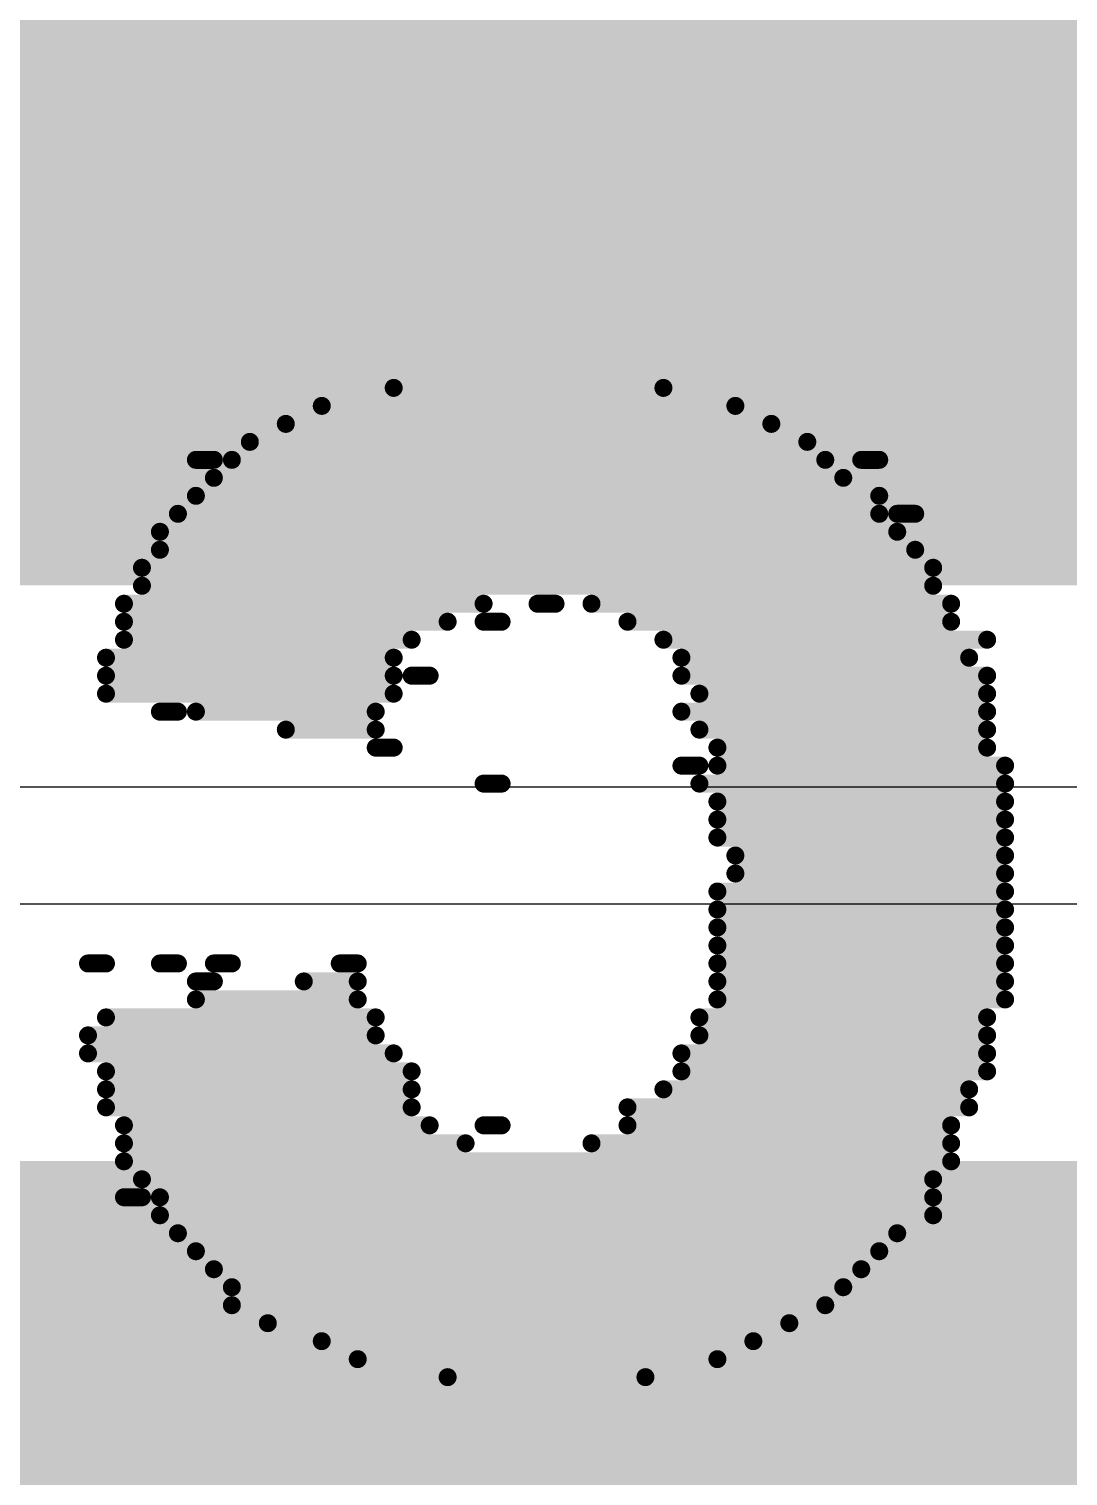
# Model space of a CAD drawing. Header units: inches. Extents: x -5 to 247, y -53 to 67.
# Drawn here: x 30.635 to 32.103, y -20.943 to -18.9 of the extents above; entities that cross this region are included whole.
import ezdxf

# ---------------------------------------------------------------- set-up
doc = ezdxf.new("R2010")
doc.units = ezdxf.units.IN
for name, color, linetype in [('Board Outline', 216, 'Continuous'), ('Bottom Overlay', 54, 'Continuous'), ('Top Layer', 1, 'Continuous'), ('Top Paste', 8, 'Continuous'), ('Top Solder', 216, 'Continuous')]:
    doc.layers.add(name, color=color, linetype=linetype)

# ---------------------------------------------------------------- blocks, each defined once
blk = doc.blocks.new('C___1206_51')
at = {"layer": 'Top Layer'}
for points in [[(-2.032, 0.889), (-0.508, 0.889), (-0.508, -0.889), (-2.032, -0.889)], [(0.508, 0.889), (2.032, 0.889), (2.032, -0.889), (0.508, -0.889)]]:
    blk.add_hatch(color=1, dxfattribs=at).paths.add_polyline_path(points)
at = {"layer": 'Top Paste'}
for points in [[(-2.032, 0.889), (-0.508, 0.889), (-0.508, -0.889), (-2.032, -0.889)], [(0.508, 0.889), (2.032, 0.889), (2.032, -0.889), (0.508, -0.889)]]:
    blk.add_hatch(color=8, dxfattribs=at).paths.add_polyline_path(points)
at = {"layer": 'Top Solder'}
for points in [[(-2.1336, 0.9906), (-0.4064, 0.9906), (-0.4064, -0.9906), (-2.1336, -0.9906)], [(0.4064, 0.9906), (2.1336, 0.9906), (2.1336, -0.9906), (0.4064, -0.9906)]]:
    blk.add_hatch(color=216, dxfattribs=at).paths.add_polyline_path(points)

msp = doc.modelspace()

# ---------------------------------------------------------------- linework, layer by layer
at = {"layer": 'Board Outline'}
msp.add_lwpolyline([(49.772, 6.3476, 0.254, 0.254, -0.6504), (32.1175, -53.0547, 0.254, 0.254, 0)], format="xyseb", dxfattribs=at)
at = {"layer": 'Bottom Overlay'}
for points in [[(31.1507, -19.4068, 0.0254, 0.0254, 0), (31.5317, -19.4068, 0.0254, 0.0254, 0)], [(31.0491, -19.4322, 0.0254, 0.0254, 0), (31.6333, -19.4322, 0.0254, 0.0254, 0)], [(30.9983, -19.4576, 0.0254, 0.0254, 0), (31.6841, -19.4576, 0.0254, 0.0254, 0)], [(30.9475, -19.483, 0.0254, 0.0254, 0), (31.7349, -19.483, 0.0254, 0.0254, 0)], [(30.8713, -19.5084, 0.0254, 0.0254, 0), (30.8967, -19.5084, 0.0254, 0.0254, 0)], [(30.9221, -19.5084, 0.0254, 0.0254, 0), (31.7603, -19.5084, 0.0254, 0.0254, 0)], [(31.8111, -19.5084, 0.0254, 0.0254, 0), (31.8365, -19.5084, 0.0254, 0.0254, 0)], [(30.8967, -19.5338, 0.0254, 0.0254, 0), (31.7857, -19.5338, 0.0254, 0.0254, 0)], [(30.8713, -19.5592, 0.0254, 0.0254, 0), (31.8365, -19.5592, 0.0254, 0.0254, 0)], [(30.8459, -19.5846, 0.0254, 0.0254, 0), (31.8365, -19.5846, 0.0254, 0.0254, 0)], [(31.8619, -19.5846, 0.0254, 0.0254, 0), (31.8873, -19.5846, 0.0254, 0.0254, 0)], [(30.8205, -19.61, 0.0254, 0.0254, 0), (31.8619, -19.61, 0.0254, 0.0254, 0)], [(30.8205, -19.6354, 0.0254, 0.0254, 0), (31.8873, -19.6354, 0.0254, 0.0254, 0)], [(30.7951, -19.6608, 0.0254, 0.0254, 0), (31.9127, -19.6608, 0.0254, 0.0254, 0)], [(30.7951, -19.6862, 0.0254, 0.0254, 0), (31.9127, -19.6862, 0.0254, 0.0254, 0)], [(30.7697, -19.7116, 0.0254, 0.0254, 0), (31.2777, -19.7116, 0.0254, 0.0254, 0)], [(31.3539, -19.7116, 0.0254, 0.0254, 0), (31.3793, -19.7116, 0.0254, 0.0254, 0)], [(31.4301, -19.7116, 0.0254, 0.0254, 0), (31.9381, -19.7116, 0.0254, 0.0254, 0)], [(30.7697, -19.737, 0.0254, 0.0254, 0), (31.2269, -19.737, 0.0254, 0.0254, 0)], [(31.2777, -19.737, 0.0254, 0.0254, 0), (31.3031, -19.737, 0.0254, 0.0254, 0)], [(31.4809, -19.737, 0.0254, 0.0254, 0), (31.9381, -19.737, 0.0254, 0.0254, 0)], [(30.7697, -19.7624, 0.0254, 0.0254, 0), (31.1761, -19.7624, 0.0254, 0.0254, 0)], [(31.5317, -19.7624, 0.0254, 0.0254, 0), (31.9889, -19.7624, 0.0254, 0.0254, 0)], [(30.7443, -19.7878, 0.0254, 0.0254, 0), (31.1507, -19.7878, 0.0254, 0.0254, 0)], [(31.5571, -19.7878, 0.0254, 0.0254, 0), (31.9635, -19.7878, 0.0254, 0.0254, 0)], [(30.7443, -19.8132, 0.0254, 0.0254, 0), (31.1507, -19.8132, 0.0254, 0.0254, 0)], [(31.1761, -19.8132, 0.0254, 0.0254, 0), (31.2015, -19.8132, 0.0254, 0.0254, 0)], [(31.5571, -19.8132, 0.0254, 0.0254, 0), (31.9889, -19.8132, 0.0254, 0.0254, 0)], [(30.7443, -19.8386, 0.0254, 0.0254, 0), (31.1507, -19.8386, 0.0254, 0.0254, 0)], [(31.5825, -19.8386, 0.0254, 0.0254, 0), (31.9889, -19.8386, 0.0254, 0.0254, 0)], [(30.8205, -19.864, 0.0254, 0.0254, 0), (30.8459, -19.864, 0.0254, 0.0254, 0)], [(30.8713, -19.864, 0.0254, 0.0254, 0), (31.1253, -19.864, 0.0254, 0.0254, 0)], [(31.5571, -19.864, 0.0254, 0.0254, 0), (31.9889, -19.864, 0.0254, 0.0254, 0)], [(30.9983, -19.8894, 0.0254, 0.0254, 0), (31.1253, -19.8894, 0.0254, 0.0254, 0)], [(31.5825, -19.8894, 0.0254, 0.0254, 0), (31.9889, -19.8894, 0.0254, 0.0254, 0)], [(31.1253, -19.9148, 0.0254, 0.0254, 0), (31.1507, -19.9148, 0.0254, 0.0254, 0)], [(31.6079, -19.9148, 0.0254, 0.0254, 0), (31.9889, -19.9148, 0.0254, 0.0254, 0)], [(31.5571, -19.9402, 0.0254, 0.0254, 0), (31.5825, -19.9402, 0.0254, 0.0254, 0)], [(31.6079, -19.9402, 0.0254, 0.0254, 0), (32.0143, -19.9402, 0.0254, 0.0254, 0)], [(31.2777, -19.9656, 0.0254, 0.0254, 0), (31.3031, -19.9656, 0.0254, 0.0254, 0)], [(31.5825, -19.9656, 0.0254, 0.0254, 0), (32.0143, -19.9656, 0.0254, 0.0254, 0)], [(31.6079, -19.991, 0.0254, 0.0254, 0), (32.0143, -19.991, 0.0254, 0.0254, 0)], [(31.6079, -20.0164, 0.0254, 0.0254, 0), (32.0143, -20.0164, 0.0254, 0.0254, 0)], [(31.6079, -20.0418, 0.0254, 0.0254, 0), (32.0143, -20.0418, 0.0254, 0.0254, 0)], [(31.6333, -20.0672, 0.0254, 0.0254, 0), (32.0143, -20.0672, 0.0254, 0.0254, 0)], [(31.6333, -20.0926, 0.0254, 0.0254, 0), (32.0143, -20.0926, 0.0254, 0.0254, 0)], [(31.6079, -20.118, 0.0254, 0.0254, 0), (32.0143, -20.118, 0.0254, 0.0254, 0)], [(31.6079, -20.1434, 0.0254, 0.0254, 0), (32.0143, -20.1434, 0.0254, 0.0254, 0)], [(31.6079, -20.1688, 0.0254, 0.0254, 0), (32.0143, -20.1688, 0.0254, 0.0254, 0)], [(31.6079, -20.1942, 0.0254, 0.0254, 0), (32.0143, -20.1942, 0.0254, 0.0254, 0)], [(30.7189, -20.2196, 0.0254, 0.0254, 0), (30.7443, -20.2196, 0.0254, 0.0254, 0)], [(30.8205, -20.2196, 0.0254, 0.0254, 0), (30.8459, -20.2196, 0.0254, 0.0254, 0)], [(30.8967, -20.2196, 0.0254, 0.0254, 0), (30.9221, -20.2196, 0.0254, 0.0254, 0)], [(31.0745, -20.2196, 0.0254, 0.0254, 0), (31.0999, -20.2196, 0.0254, 0.0254, 0)], [(31.6079, -20.2196, 0.0254, 0.0254, 0), (32.0143, -20.2196, 0.0254, 0.0254, 0)], [(30.8713, -20.245, 0.0254, 0.0254, 0), (30.8967, -20.245, 0.0254, 0.0254, 0)], [(31.0237, -20.245, 0.0254, 0.0254, 0), (31.0999, -20.245, 0.0254, 0.0254, 0)], [(31.6079, -20.245, 0.0254, 0.0254, 0), (32.0143, -20.245, 0.0254, 0.0254, 0)], [(30.8713, -20.2704, 0.0254, 0.0254, 0), (31.0999, -20.2704, 0.0254, 0.0254, 0)], [(31.6079, -20.2704, 0.0254, 0.0254, 0), (32.0143, -20.2704, 0.0254, 0.0254, 0)], [(30.7443, -20.2958, 0.0254, 0.0254, 0), (31.1253, -20.2958, 0.0254, 0.0254, 0)], [(31.5825, -20.2958, 0.0254, 0.0254, 0), (31.9889, -20.2958, 0.0254, 0.0254, 0)], [(30.7189, -20.3212, 0.0254, 0.0254, 0), (31.1253, -20.3212, 0.0254, 0.0254, 0)], [(31.5825, -20.3212, 0.0254, 0.0254, 0), (31.9889, -20.3212, 0.0254, 0.0254, 0)], [(30.7189, -20.3466, 0.0254, 0.0254, 0), (31.1507, -20.3466, 0.0254, 0.0254, 0)], [(31.5571, -20.3466, 0.0254, 0.0254, 0), (31.9889, -20.3466, 0.0254, 0.0254, 0)], [(30.7443, -20.372, 0.0254, 0.0254, 0), (31.1761, -20.372, 0.0254, 0.0254, 0)], [(31.5571, -20.372, 0.0254, 0.0254, 0), (31.9889, -20.372, 0.0254, 0.0254, 0)], [(30.7443, -20.3974, 0.0254, 0.0254, 0), (31.1761, -20.3974, 0.0254, 0.0254, 0)], [(31.5317, -20.3974, 0.0254, 0.0254, 0), (31.9635, -20.3974, 0.0254, 0.0254, 0)], [(30.7443, -20.4228, 0.0254, 0.0254, 0), (31.1761, -20.4228, 0.0254, 0.0254, 0)], [(31.4809, -20.4228, 0.0254, 0.0254, 0), (31.9635, -20.4228, 0.0254, 0.0254, 0)], [(30.7697, -20.4482, 0.0254, 0.0254, 0), (31.2015, -20.4482, 0.0254, 0.0254, 0)], [(31.2777, -20.4482, 0.0254, 0.0254, 0), (31.3031, -20.4482, 0.0254, 0.0254, 0)], [(31.4809, -20.4482, 0.0254, 0.0254, 0), (31.9381, -20.4482, 0.0254, 0.0254, 0)], [(30.7697, -20.4736, 0.0254, 0.0254, 0), (31.2523, -20.4736, 0.0254, 0.0254, 0)], [(31.4301, -20.4736, 0.0254, 0.0254, 0), (31.9381, -20.4736, 0.0254, 0.0254, 0)], [(30.7697, -20.499, 0.0254, 0.0254, 0), (31.9381, -20.499, 0.0254, 0.0254, 0)], [(30.7951, -20.5244, 0.0254, 0.0254, 0), (31.9127, -20.5244, 0.0254, 0.0254, 0)], [(30.7697, -20.5498, 0.0254, 0.0254, 0), (30.7951, -20.5498, 0.0254, 0.0254, 0)], [(30.8205, -20.5498, 0.0254, 0.0254, 0), (31.9127, -20.5498, 0.0254, 0.0254, 0)], [(30.8205, -20.5752, 0.0254, 0.0254, 0), (31.9127, -20.5752, 0.0254, 0.0254, 0)], [(30.8459, -20.6006, 0.0254, 0.0254, 0), (31.8619, -20.6006, 0.0254, 0.0254, 0)], [(30.8713, -20.626, 0.0254, 0.0254, 0), (31.8365, -20.626, 0.0254, 0.0254, 0)], [(30.8967, -20.6514, 0.0254, 0.0254, 0), (31.8111, -20.6514, 0.0254, 0.0254, 0)], [(30.9221, -20.6768, 0.0254, 0.0254, 0), (31.7857, -20.6768, 0.0254, 0.0254, 0)], [(30.9221, -20.7022, 0.0254, 0.0254, 0), (31.7603, -20.7022, 0.0254, 0.0254, 0)], [(30.9729, -20.7276, 0.0254, 0.0254, 0), (31.7095, -20.7276, 0.0254, 0.0254, 0)], [(31.0491, -20.753, 0.0254, 0.0254, 0), (31.6587, -20.753, 0.0254, 0.0254, 0)], [(31.0999, -20.7784, 0.0254, 0.0254, 0), (31.6079, -20.7784, 0.0254, 0.0254, 0)], [(31.2269, -20.8038, 0.0254, 0.0254, 0), (31.5063, -20.8038, 0.0254, 0.0254, 0)]]:
    msp.add_lwpolyline(points, format="xyseb", dxfattribs=at)
for points in [[(31.1443, -19.4068, 0.0127, 0.0127, 1), (31.157, -19.4068, 0.0127, 0.0127, 1)], [(31.5253, -19.4068, 0.0127, 0.0127, 1), (31.538, -19.4068, 0.0127, 0.0127, 1)], [(31.0427, -19.4322, 0.0127, 0.0127, 1), (31.0554, -19.4322, 0.0127, 0.0127, 1)], [(31.6269, -19.4322, 0.0127, 0.0127, 1), (31.6396, -19.4322, 0.0127, 0.0127, 1)], [(30.9919, -19.4576, 0.0127, 0.0127, 1), (31.0046, -19.4576, 0.0127, 0.0127, 1)], [(31.6777, -19.4576, 0.0127, 0.0127, 1), (31.6904, -19.4576, 0.0127, 0.0127, 1)], [(30.9411, -19.483, 0.0127, 0.0127, 1), (30.9538, -19.483, 0.0127, 0.0127, 1)], [(31.7285, -19.483, 0.0127, 0.0127, 1), (31.7412, -19.483, 0.0127, 0.0127, 1)], [(30.8649, -19.5084, 0.0127, 0.0127, 1), (30.8776, -19.5084, 0.0127, 0.0127, 1)], [(30.8903, -19.5084, 0.0127, 0.0127, 1), (30.903, -19.5084, 0.0127, 0.0127, 1)], [(30.9157, -19.5084, 0.0127, 0.0127, 1), (30.9284, -19.5084, 0.0127, 0.0127, 1)], [(31.7539, -19.5084, 0.0127, 0.0127, 1), (31.7666, -19.5084, 0.0127, 0.0127, 1)], [(31.8047, -19.5084, 0.0127, 0.0127, 1), (31.8174, -19.5084, 0.0127, 0.0127, 1)], [(31.8301, -19.5084, 0.0127, 0.0127, 1), (31.8428, -19.5084, 0.0127, 0.0127, 1)], [(30.8903, -19.5338, 0.0127, 0.0127, 1), (30.903, -19.5338, 0.0127, 0.0127, 1)], [(31.7793, -19.5338, 0.0127, 0.0127, 1), (31.792, -19.5338, 0.0127, 0.0127, 1)], [(30.8649, -19.5592, 0.0127, 0.0127, 1), (30.8776, -19.5592, 0.0127, 0.0127, 1)], [(31.8301, -19.5592, 0.0127, 0.0127, 1), (31.8428, -19.5592, 0.0127, 0.0127, 1)], [(30.8395, -19.5846, 0.0127, 0.0127, 1), (30.8522, -19.5846, 0.0127, 0.0127, 1)], [(31.8301, -19.5846, 0.0127, 0.0127, 1), (31.8428, -19.5846, 0.0127, 0.0127, 1)], [(31.8555, -19.5846, 0.0127, 0.0127, 1), (31.8682, -19.5846, 0.0127, 0.0127, 1)], [(31.8809, -19.5846, 0.0127, 0.0127, 1), (31.8936, -19.5846, 0.0127, 0.0127, 1)], [(30.8141, -19.61, 0.0127, 0.0127, 1), (30.8268, -19.61, 0.0127, 0.0127, 1)], [(31.8555, -19.61, 0.0127, 0.0127, 1), (31.8682, -19.61, 0.0127, 0.0127, 1)], [(30.8141, -19.6354, 0.0127, 0.0127, 1), (30.8268, -19.6354, 0.0127, 0.0127, 1)], [(31.8809, -19.6354, 0.0127, 0.0127, 1), (31.8936, -19.6354, 0.0127, 0.0127, 1)], [(30.7887, -19.6608, 0.0127, 0.0127, 1), (30.8014, -19.6608, 0.0127, 0.0127, 1)], [(31.9063, -19.6608, 0.0127, 0.0127, 1), (31.919, -19.6608, 0.0127, 0.0127, 1)], [(30.7887, -19.6862, 0.0127, 0.0127, 1), (30.8014, -19.6862, 0.0127, 0.0127, 1)], [(31.9063, -19.6862, 0.0127, 0.0127, 1), (31.919, -19.6862, 0.0127, 0.0127, 1)], [(30.7633, -19.7116, 0.0127, 0.0127, 1), (30.776, -19.7116, 0.0127, 0.0127, 1)], [(31.2713, -19.7116, 0.0127, 0.0127, 1), (31.284, -19.7116, 0.0127, 0.0127, 1)], [(31.3475, -19.7116, 0.0127, 0.0127, 1), (31.3602, -19.7116, 0.0127, 0.0127, 1)], [(31.3729, -19.7116, 0.0127, 0.0127, 1), (31.3856, -19.7116, 0.0127, 0.0127, 1)], [(31.4237, -19.7116, 0.0127, 0.0127, 1), (31.4364, -19.7116, 0.0127, 0.0127, 1)], [(31.9317, -19.7116, 0.0127, 0.0127, 1), (31.9444, -19.7116, 0.0127, 0.0127, 1)], [(30.7633, -19.737, 0.0127, 0.0127, 1), (30.776, -19.737, 0.0127, 0.0127, 1)], [(31.2205, -19.737, 0.0127, 0.0127, 1), (31.2332, -19.737, 0.0127, 0.0127, 1)], [(31.2713, -19.737, 0.0127, 0.0127, 1), (31.284, -19.737, 0.0127, 0.0127, 1)], [(31.2967, -19.737, 0.0127, 0.0127, 1), (31.3094, -19.737, 0.0127, 0.0127, 1)], [(31.4745, -19.737, 0.0127, 0.0127, 1), (31.4872, -19.737, 0.0127, 0.0127, 1)], [(31.9317, -19.737, 0.0127, 0.0127, 1), (31.9444, -19.737, 0.0127, 0.0127, 1)], [(30.7633, -19.7624, 0.0127, 0.0127, 1), (30.776, -19.7624, 0.0127, 0.0127, 1)], [(31.1697, -19.7624, 0.0127, 0.0127, 1), (31.1824, -19.7624, 0.0127, 0.0127, 1)], [(31.5253, -19.7624, 0.0127, 0.0127, 1), (31.538, -19.7624, 0.0127, 0.0127, 1)], [(31.9825, -19.7624, 0.0127, 0.0127, 1), (31.9952, -19.7624, 0.0127, 0.0127, 1)], [(30.7379, -19.7878, 0.0127, 0.0127, 1), (30.7506, -19.7878, 0.0127, 0.0127, 1)], [(31.1443, -19.7878, 0.0127, 0.0127, 1), (31.157, -19.7878, 0.0127, 0.0127, 1)], [(31.5507, -19.7878, 0.0127, 0.0127, 1), (31.5634, -19.7878, 0.0127, 0.0127, 1)], [(31.9571, -19.7878, 0.0127, 0.0127, 1), (31.9698, -19.7878, 0.0127, 0.0127, 1)], [(30.7379, -19.8132, 0.0127, 0.0127, 1), (30.7506, -19.8132, 0.0127, 0.0127, 1)], [(31.1443, -19.8132, 0.0127, 0.0127, 1), (31.157, -19.8132, 0.0127, 0.0127, 1)], [(31.1697, -19.8132, 0.0127, 0.0127, 1), (31.1824, -19.8132, 0.0127, 0.0127, 1)], [(31.1951, -19.8132, 0.0127, 0.0127, 1), (31.2078, -19.8132, 0.0127, 0.0127, 1)], [(31.5507, -19.8132, 0.0127, 0.0127, 1), (31.5634, -19.8132, 0.0127, 0.0127, 1)], [(31.9825, -19.8132, 0.0127, 0.0127, 1), (31.9952, -19.8132, 0.0127, 0.0127, 1)], [(30.7379, -19.8386, 0.0127, 0.0127, 1), (30.7506, -19.8386, 0.0127, 0.0127, 1)], [(31.1443, -19.8386, 0.0127, 0.0127, 1), (31.157, -19.8386, 0.0127, 0.0127, 1)], [(31.5761, -19.8386, 0.0127, 0.0127, 1), (31.5888, -19.8386, 0.0127, 0.0127, 1)], [(31.9825, -19.8386, 0.0127, 0.0127, 1), (31.9952, -19.8386, 0.0127, 0.0127, 1)], [(30.8141, -19.864, 0.0127, 0.0127, 1), (30.8268, -19.864, 0.0127, 0.0127, 1)], [(30.8395, -19.864, 0.0127, 0.0127, 1), (30.8522, -19.864, 0.0127, 0.0127, 1)], [(30.8649, -19.864, 0.0127, 0.0127, 1), (30.8776, -19.864, 0.0127, 0.0127, 1)], [(31.1189, -19.864, 0.0127, 0.0127, 1), (31.1316, -19.864, 0.0127, 0.0127, 1)], [(31.5507, -19.864, 0.0127, 0.0127, 1), (31.5634, -19.864, 0.0127, 0.0127, 1)], [(31.9825, -19.864, 0.0127, 0.0127, 1), (31.9952, -19.864, 0.0127, 0.0127, 1)], [(30.9919, -19.8894, 0.0127, 0.0127, 1), (31.0046, -19.8894, 0.0127, 0.0127, 1)], [(31.1189, -19.8894, 0.0127, 0.0127, 1), (31.1316, -19.8894, 0.0127, 0.0127, 1)], [(31.5761, -19.8894, 0.0127, 0.0127, 1), (31.5888, -19.8894, 0.0127, 0.0127, 1)], [(31.9825, -19.8894, 0.0127, 0.0127, 1), (31.9952, -19.8894, 0.0127, 0.0127, 1)], [(31.1189, -19.9148, 0.0127, 0.0127, 1), (31.1316, -19.9148, 0.0127, 0.0127, 1)], [(31.1443, -19.9148, 0.0127, 0.0127, 1), (31.157, -19.9148, 0.0127, 0.0127, 1)], [(31.6015, -19.9148, 0.0127, 0.0127, 1), (31.6142, -19.9148, 0.0127, 0.0127, 1)], [(31.9825, -19.9148, 0.0127, 0.0127, 1), (31.9952, -19.9148, 0.0127, 0.0127, 1)], [(31.5507, -19.9402, 0.0127, 0.0127, 1), (31.5634, -19.9402, 0.0127, 0.0127, 1)], [(31.5761, -19.9402, 0.0127, 0.0127, 1), (31.5888, -19.9402, 0.0127, 0.0127, 1)], [(31.6015, -19.9402, 0.0127, 0.0127, 1), (31.6142, -19.9402, 0.0127, 0.0127, 1)], [(32.0079, -19.9402, 0.0127, 0.0127, 1), (32.0206, -19.9402, 0.0127, 0.0127, 1)], [(31.2713, -19.9656, 0.0127, 0.0127, 1), (31.284, -19.9656, 0.0127, 0.0127, 1)], [(31.2967, -19.9656, 0.0127, 0.0127, 1), (31.3094, -19.9656, 0.0127, 0.0127, 1)], [(31.5761, -19.9656, 0.0127, 0.0127, 1), (31.5888, -19.9656, 0.0127, 0.0127, 1)], [(32.0079, -19.9656, 0.0127, 0.0127, 1), (32.0206, -19.9656, 0.0127, 0.0127, 1)], [(31.6015, -19.991, 0.0127, 0.0127, 1), (31.6142, -19.991, 0.0127, 0.0127, 1)], [(32.0079, -19.991, 0.0127, 0.0127, 1), (32.0206, -19.991, 0.0127, 0.0127, 1)], [(31.6015, -20.0164, 0.0127, 0.0127, 1), (31.6142, -20.0164, 0.0127, 0.0127, 1)], [(32.0079, -20.0164, 0.0127, 0.0127, 1), (32.0206, -20.0164, 0.0127, 0.0127, 1)], [(31.6015, -20.0418, 0.0127, 0.0127, 1), (31.6142, -20.0418, 0.0127, 0.0127, 1)], [(32.0079, -20.0418, 0.0127, 0.0127, 1), (32.0206, -20.0418, 0.0127, 0.0127, 1)], [(31.6269, -20.0672, 0.0127, 0.0127, 1), (31.6396, -20.0672, 0.0127, 0.0127, 1)], [(32.0079, -20.0672, 0.0127, 0.0127, 1), (32.0206, -20.0672, 0.0127, 0.0127, 1)], [(31.6269, -20.0926, 0.0127, 0.0127, 1), (31.6396, -20.0926, 0.0127, 0.0127, 1)], [(32.0079, -20.0926, 0.0127, 0.0127, 1), (32.0206, -20.0926, 0.0127, 0.0127, 1)], [(31.6015, -20.118, 0.0127, 0.0127, 1), (31.6142, -20.118, 0.0127, 0.0127, 1)], [(32.0079, -20.118, 0.0127, 0.0127, 1), (32.0206, -20.118, 0.0127, 0.0127, 1)], [(31.6015, -20.1434, 0.0127, 0.0127, 1), (31.6142, -20.1434, 0.0127, 0.0127, 1)], [(32.0079, -20.1434, 0.0127, 0.0127, 1), (32.0206, -20.1434, 0.0127, 0.0127, 1)], [(31.6015, -20.1688, 0.0127, 0.0127, 1), (31.6142, -20.1688, 0.0127, 0.0127, 1)], [(32.0079, -20.1688, 0.0127, 0.0127, 1), (32.0206, -20.1688, 0.0127, 0.0127, 1)], [(31.6015, -20.1942, 0.0127, 0.0127, 1), (31.6142, -20.1942, 0.0127, 0.0127, 1)], [(32.0079, -20.1942, 0.0127, 0.0127, 1), (32.0206, -20.1942, 0.0127, 0.0127, 1)], [(30.7125, -20.2196, 0.0127, 0.0127, 1), (30.7252, -20.2196, 0.0127, 0.0127, 1)], [(30.7379, -20.2196, 0.0127, 0.0127, 1), (30.7506, -20.2196, 0.0127, 0.0127, 1)], [(30.8141, -20.2196, 0.0127, 0.0127, 1), (30.8268, -20.2196, 0.0127, 0.0127, 1)], [(30.8395, -20.2196, 0.0127, 0.0127, 1), (30.8522, -20.2196, 0.0127, 0.0127, 1)], [(30.8903, -20.2196, 0.0127, 0.0127, 1), (30.903, -20.2196, 0.0127, 0.0127, 1)], [(30.9157, -20.2196, 0.0127, 0.0127, 1), (30.9284, -20.2196, 0.0127, 0.0127, 1)], [(31.0681, -20.2196, 0.0127, 0.0127, 1), (31.0808, -20.2196, 0.0127, 0.0127, 1)], [(31.0935, -20.2196, 0.0127, 0.0127, 1), (31.1062, -20.2196, 0.0127, 0.0127, 1)], [(31.6015, -20.2196, 0.0127, 0.0127, 1), (31.6142, -20.2196, 0.0127, 0.0127, 1)], [(32.0079, -20.2196, 0.0127, 0.0127, 1), (32.0206, -20.2196, 0.0127, 0.0127, 1)], [(30.8649, -20.245, 0.0127, 0.0127, 1), (30.8776, -20.245, 0.0127, 0.0127, 1)], [(30.8903, -20.245, 0.0127, 0.0127, 1), (30.903, -20.245, 0.0127, 0.0127, 1)], [(31.0173, -20.245, 0.0127, 0.0127, 1), (31.03, -20.245, 0.0127, 0.0127, 1)], [(31.0935, -20.245, 0.0127, 0.0127, 1), (31.1062, -20.245, 0.0127, 0.0127, 1)], [(31.6015, -20.245, 0.0127, 0.0127, 1), (31.6142, -20.245, 0.0127, 0.0127, 1)], [(32.0079, -20.245, 0.0127, 0.0127, 1), (32.0206, -20.245, 0.0127, 0.0127, 1)], [(30.8649, -20.2704, 0.0127, 0.0127, 1), (30.8776, -20.2704, 0.0127, 0.0127, 1)], [(31.0935, -20.2704, 0.0127, 0.0127, 1), (31.1062, -20.2704, 0.0127, 0.0127, 1)], [(31.6015, -20.2704, 0.0127, 0.0127, 1), (31.6142, -20.2704, 0.0127, 0.0127, 1)], [(32.0079, -20.2704, 0.0127, 0.0127, 1), (32.0206, -20.2704, 0.0127, 0.0127, 1)], [(30.7379, -20.2958, 0.0127, 0.0127, 1), (30.7506, -20.2958, 0.0127, 0.0127, 1)], [(31.1189, -20.2958, 0.0127, 0.0127, 1), (31.1316, -20.2958, 0.0127, 0.0127, 1)], [(31.5761, -20.2958, 0.0127, 0.0127, 1), (31.5888, -20.2958, 0.0127, 0.0127, 1)], [(31.9825, -20.2958, 0.0127, 0.0127, 1), (31.9952, -20.2958, 0.0127, 0.0127, 1)], [(30.7125, -20.3212, 0.0127, 0.0127, 1), (30.7252, -20.3212, 0.0127, 0.0127, 1)], [(31.1189, -20.3212, 0.0127, 0.0127, 1), (31.1316, -20.3212, 0.0127, 0.0127, 1)], [(31.5761, -20.3212, 0.0127, 0.0127, 1), (31.5888, -20.3212, 0.0127, 0.0127, 1)], [(31.9825, -20.3212, 0.0127, 0.0127, 1), (31.9952, -20.3212, 0.0127, 0.0127, 1)], [(30.7125, -20.3466, 0.0127, 0.0127, 1), (30.7252, -20.3466, 0.0127, 0.0127, 1)], [(31.1443, -20.3466, 0.0127, 0.0127, 1), (31.157, -20.3466, 0.0127, 0.0127, 1)], [(31.5507, -20.3466, 0.0127, 0.0127, 1), (31.5634, -20.3466, 0.0127, 0.0127, 1)], [(31.9825, -20.3466, 0.0127, 0.0127, 1), (31.9952, -20.3466, 0.0127, 0.0127, 1)], [(30.7379, -20.372, 0.0127, 0.0127, 1), (30.7506, -20.372, 0.0127, 0.0127, 1)], [(31.1697, -20.372, 0.0127, 0.0127, 1), (31.1824, -20.372, 0.0127, 0.0127, 1)], [(31.5507, -20.372, 0.0127, 0.0127, 1), (31.5634, -20.372, 0.0127, 0.0127, 1)], [(31.9825, -20.372, 0.0127, 0.0127, 1), (31.9952, -20.372, 0.0127, 0.0127, 1)], [(30.7379, -20.3974, 0.0127, 0.0127, 1), (30.7506, -20.3974, 0.0127, 0.0127, 1)], [(31.1697, -20.3974, 0.0127, 0.0127, 1), (31.1824, -20.3974, 0.0127, 0.0127, 1)], [(31.5253, -20.3974, 0.0127, 0.0127, 1), (31.538, -20.3974, 0.0127, 0.0127, 1)], [(31.9571, -20.3974, 0.0127, 0.0127, 1), (31.9698, -20.3974, 0.0127, 0.0127, 1)], [(30.7379, -20.4228, 0.0127, 0.0127, 1), (30.7506, -20.4228, 0.0127, 0.0127, 1)], [(31.1697, -20.4228, 0.0127, 0.0127, 1), (31.1824, -20.4228, 0.0127, 0.0127, 1)], [(31.4745, -20.4228, 0.0127, 0.0127, 1), (31.4872, -20.4228, 0.0127, 0.0127, 1)], [(31.9571, -20.4228, 0.0127, 0.0127, 1), (31.9698, -20.4228, 0.0127, 0.0127, 1)], [(30.7633, -20.4482, 0.0127, 0.0127, 1), (30.776, -20.4482, 0.0127, 0.0127, 1)], [(31.1951, -20.4482, 0.0127, 0.0127, 1), (31.2078, -20.4482, 0.0127, 0.0127, 1)], [(31.2713, -20.4482, 0.0127, 0.0127, 1), (31.284, -20.4482, 0.0127, 0.0127, 1)], [(31.2967, -20.4482, 0.0127, 0.0127, 1), (31.3094, -20.4482, 0.0127, 0.0127, 1)], [(31.4745, -20.4482, 0.0127, 0.0127, 1), (31.4872, -20.4482, 0.0127, 0.0127, 1)], [(31.9317, -20.4482, 0.0127, 0.0127, 1), (31.9444, -20.4482, 0.0127, 0.0127, 1)], [(30.7633, -20.4736, 0.0127, 0.0127, 1), (30.776, -20.4736, 0.0127, 0.0127, 1)], [(31.2459, -20.4736, 0.0127, 0.0127, 1), (31.2586, -20.4736, 0.0127, 0.0127, 1)], [(31.4237, -20.4736, 0.0127, 0.0127, 1), (31.4364, -20.4736, 0.0127, 0.0127, 1)], [(31.9317, -20.4736, 0.0127, 0.0127, 1), (31.9444, -20.4736, 0.0127, 0.0127, 1)], [(30.7633, -20.499, 0.0127, 0.0127, 1), (30.776, -20.499, 0.0127, 0.0127, 1)], [(31.9317, -20.499, 0.0127, 0.0127, 1), (31.9444, -20.499, 0.0127, 0.0127, 1)], [(30.7887, -20.5244, 0.0127, 0.0127, 1), (30.8014, -20.5244, 0.0127, 0.0127, 1)], [(31.9063, -20.5244, 0.0127, 0.0127, 1), (31.919, -20.5244, 0.0127, 0.0127, 1)], [(30.7633, -20.5498, 0.0127, 0.0127, 1), (30.776, -20.5498, 0.0127, 0.0127, 1)], [(30.7887, -20.5498, 0.0127, 0.0127, 1), (30.8014, -20.5498, 0.0127, 0.0127, 1)], [(30.8141, -20.5498, 0.0127, 0.0127, 1), (30.8268, -20.5498, 0.0127, 0.0127, 1)], [(31.9063, -20.5498, 0.0127, 0.0127, 1), (31.919, -20.5498, 0.0127, 0.0127, 1)], [(30.8141, -20.5752, 0.0127, 0.0127, 1), (30.8268, -20.5752, 0.0127, 0.0127, 1)], [(31.9063, -20.5752, 0.0127, 0.0127, 1), (31.919, -20.5752, 0.0127, 0.0127, 1)], [(30.8395, -20.6006, 0.0127, 0.0127, 1), (30.8522, -20.6006, 0.0127, 0.0127, 1)], [(31.8555, -20.6006, 0.0127, 0.0127, 1), (31.8682, -20.6006, 0.0127, 0.0127, 1)], [(30.8649, -20.626, 0.0127, 0.0127, 1), (30.8776, -20.626, 0.0127, 0.0127, 1)], [(31.8301, -20.626, 0.0127, 0.0127, 1), (31.8428, -20.626, 0.0127, 0.0127, 1)], [(30.8903, -20.6514, 0.0127, 0.0127, 1), (30.903, -20.6514, 0.0127, 0.0127, 1)], [(31.8047, -20.6514, 0.0127, 0.0127, 1), (31.8174, -20.6514, 0.0127, 0.0127, 1)], [(30.9157, -20.6768, 0.0127, 0.0127, 1), (30.9284, -20.6768, 0.0127, 0.0127, 1)], [(31.7793, -20.6768, 0.0127, 0.0127, 1), (31.792, -20.6768, 0.0127, 0.0127, 1)], [(30.9157, -20.7022, 0.0127, 0.0127, 1), (30.9284, -20.7022, 0.0127, 0.0127, 1)], [(31.7539, -20.7022, 0.0127, 0.0127, 1), (31.7666, -20.7022, 0.0127, 0.0127, 1)], [(30.9665, -20.7276, 0.0127, 0.0127, 1), (30.9792, -20.7276, 0.0127, 0.0127, 1)], [(31.7031, -20.7276, 0.0127, 0.0127, 1), (31.7158, -20.7276, 0.0127, 0.0127, 1)], [(31.0427, -20.753, 0.0127, 0.0127, 1), (31.0554, -20.753, 0.0127, 0.0127, 1)], [(31.6523, -20.753, 0.0127, 0.0127, 1), (31.665, -20.753, 0.0127, 0.0127, 1)], [(31.0935, -20.7784, 0.0127, 0.0127, 1), (31.1062, -20.7784, 0.0127, 0.0127, 1)], [(31.6015, -20.7784, 0.0127, 0.0127, 1), (31.6142, -20.7784, 0.0127, 0.0127, 1)], [(31.2205, -20.8038, 0.0127, 0.0127, 1), (31.2332, -20.8038, 0.0127, 0.0127, 1)], [(31.4999, -20.8038, 0.0127, 0.0127, 1), (31.5126, -20.8038, 0.0127, 0.0127, 1)]]:
    msp.add_lwpolyline(points, format="xyseb", close=True, dxfattribs=at)
at = {"layer": 'Top Layer'}
for p, q in [((32.2303, -19.9706), (28.2972, -19.9706)), ((28.2972, -20.1356), (32.162, -20.1356))]:
    msp.add_line(p, q, dxfattribs=at)

# ---------------------------------------------------------------- block references
at = {"rotation": 90}
msp.add_blockref('C___1206_51', (31.443, -20.0921), dxfattribs=at)

doc.saveas('drawing.dxf')
